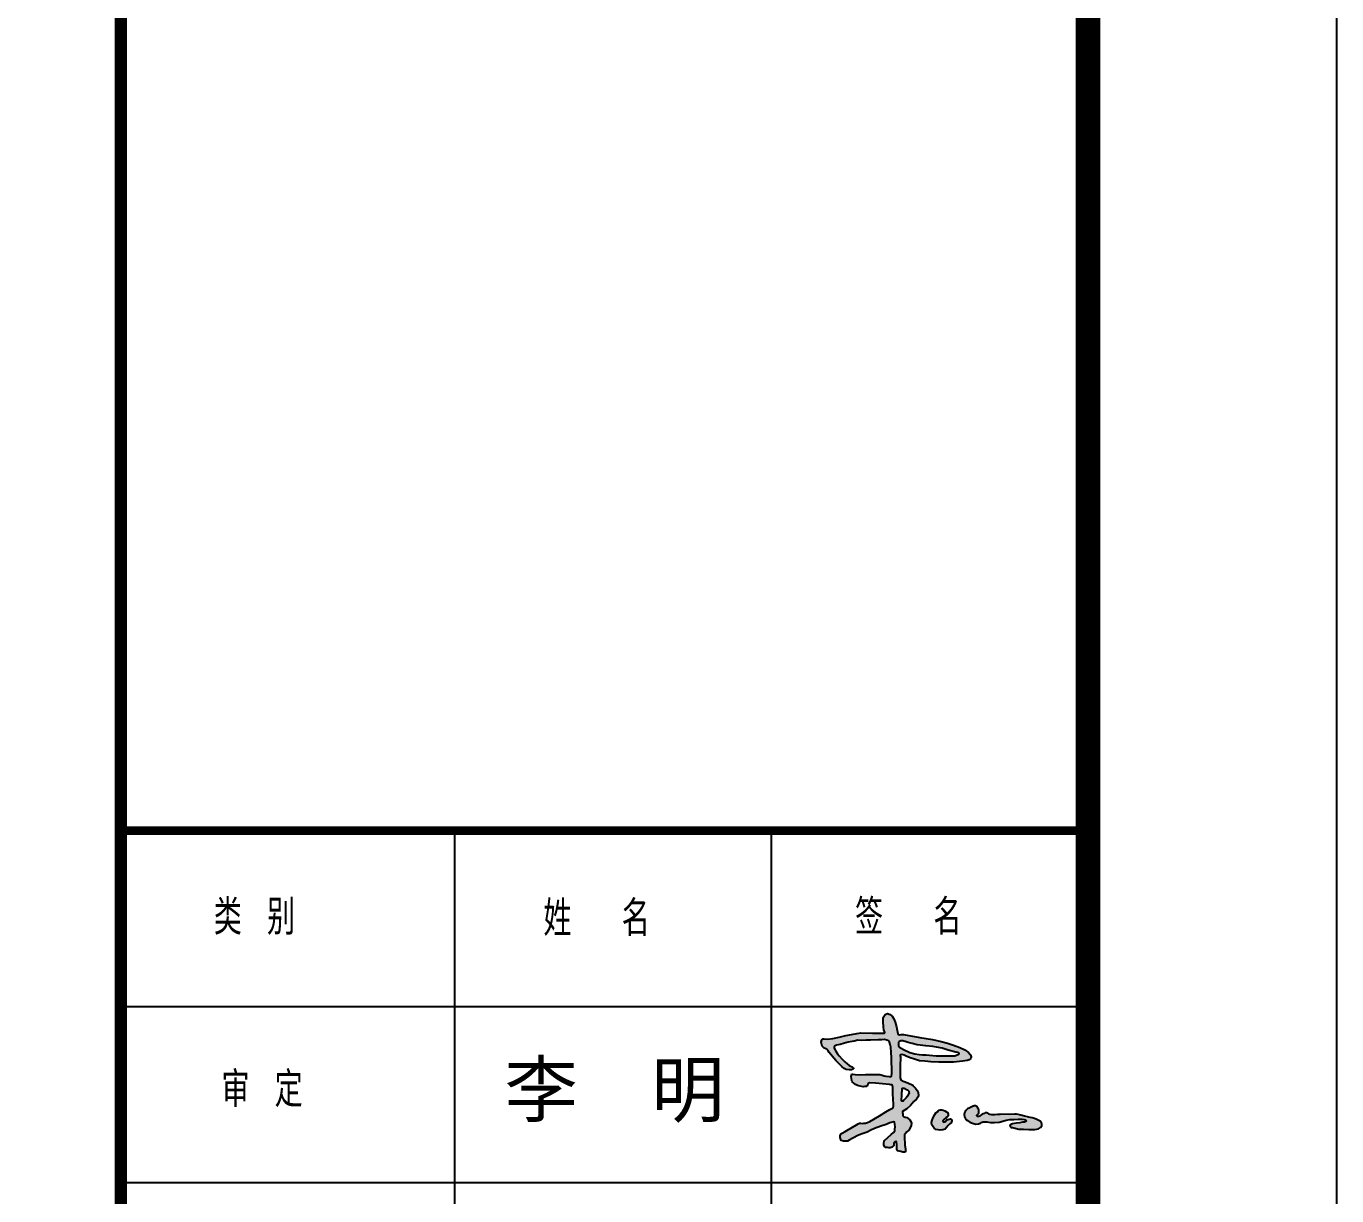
# Model space of a CAD drawing. Extents: x -21908402 to 2004492, y 83987 to 5079726.
# Drawn here: x 1892588 to 1900492, y 170960 to 178015 of the extents above; entities that cross this region are included whole.
import ezdxf

# ---------------------------------------------------------------- set-up
doc = ezdxf.new("R2010")
doc.units = 0
doc.header["$LTSCALE"] = 1000
doc.layers.get('0').update_dxf_attribs({"linetype": 'CONTINUOUS'})
for name, color, linetype in [('PP-PM-TK', 7, 'CONTINUOUS'), ('PUB_TEXT', 7, 'CONTINUOUS'), ('PUB_TITLE', 4, 'CONTINUOUS'), ('签名', 255, 'CONTINUOUS')]:
    doc.layers.add(name, color=color, linetype=linetype)
doc.styles.add('-黑体', font='simhei.ttf', dxfattribs={"width": 0.8})
doc.styles.add('TQ', font='txt.shx', dxfattribs={"width": 0.8, "bigfont": 'hztxt.shx'})

# ---------------------------------------------------------------- blocks, each defined once
blk = doc.blocks.new('TK')
h = blk.add_hatch(color=7)
h.paths.add_polyline_path([(1747238.5, 365304.1), (1747237.3, 365310.4), (1747238.3, 365314), (1747241.3, 365316.7), (1747248.2, 365318.3), (1747262.5, 365314.4), (1747273.7, 365308.3), (1747298, 365297.3), (1747323.9, 365289), (1747353.7, 365280.2), (1747386.2, 365277.5), (1747421.5, 365273.6), (1747471.6, 365270.9), (1747516.8, 365271.4), (1747558.2, 365272), (1747613.3, 365278.9), (1747641.7, 365281.5), (1747654.3, 365286.8), (1747663, 365295), (1747665.2, 365304.2), (1747662.6, 365316.4), (1747649.9, 365331.2), (1747627.3, 365346.4), (1747596.9, 365361.3), (1747559.8, 365374.3), (1747522.6, 365386.6), (1747485.4, 365395.9), (1747431.9, 365407.7), (1747355.5, 365421.5), (1747258.4, 365438.1), (1747243.4, 365438.8), (1747233.2, 365437.2), (1747227.4, 365439.1), (1747224.4, 365445.5), (1747221.3, 365454.7), (1747219.2, 365463.4), (1747214.4, 365486), (1747208.3, 365512.2), (1747200, 365532.7), (1747189.1, 365549.2), (1747176.4, 365558.8), (1747160.7, 365564.9), (1747146.4, 365560.1), (1747135.9, 365541.4), (1747134.6, 365516.5), (1747136, 365484), (1747139.4, 365466.1), (1747146, 365451), (1747142.4, 365446.1), (1747106.1, 365447), (1747069.8, 365447.5), (1747000.1, 365448.4), (1746975.6, 365445), (1746943.7, 365438.6), (1746909.9, 365432.8), (1746869.7, 365423), (1746831.4, 365415.1), (1746801, 365409.7), (1746779.9, 365412.7), (1746773.6, 365412.7), (1746764.3, 365407.3), (1746761.3, 365392.6), (1746767.3, 365369.4), (1746780, 365357.2), (1746794.7, 365350.8), (1746802.1, 365344.9), (1746809.4, 365331.2), (1746827.6, 365307.2), (1746849.6, 365282.2), (1746886.6, 365245.5), (1746899.4, 365233.9), (1746911.8, 365228.1), (1746929.6, 365226.5), (1746943.6, 365226.5), (1746955.6, 365231.6), (1746955.4, 365233.2), (1746955.2, 365234.3), (1746954.3, 365237.3), (1746952.4, 365240.7), (1746948, 365243.6), (1746938.8, 365247), (1746930.8, 365251.8), (1746917.1, 365260.9), (1746902.9, 365273.2), (1746888.2, 365289.8), (1746870.5, 365310.4), (1746859.7, 365322.6), (1746849.1, 365337.9), (1746842.2, 365351.5), (1746839.2, 365358.9), (1746839.2, 365364.9), (1746841.6, 365368.5), (1746854.3, 365375.1), (1746875.2, 365378.9), (1746901.7, 365386.6), (1746924.8, 365391.6), (1746959.6, 365397.7), (1746982.2, 365403.7), (1747006.6, 365402.6), (1747033, 365404.2), (1747058.9, 365404.8), (1747104.1, 365406.4), (1747126.2, 365407.5), (1747142.7, 365408.6), (1747157.6, 365405.3), (1747167.5, 365400.4), (1747173.6, 365391.6), (1747178, 365378.9), (1747181.3, 365362.4), (1747184, 365329.3), (1747186.2, 365299.6), (1747186.5, 365204.9), (1747186.2, 365187.5), (1747182.2, 365184.4), (1747170.9, 365185.9), (1747151.5, 365187.2), (1747140.5, 365188.7), (1747128.6, 365193), (1747123.6, 365196), (1747115, 365197.2), (1747068.7, 365197.2), (1747027.9, 365196.6), (1746990.5, 365196.3), (1746966.6, 365198.1), (1746951.8, 365199.6), (1746946, 365199), (1746943, 365195.9), (1746942.6, 365185.2), (1746943, 365173), (1746946, 365161.3), (1746948.8, 365153.7), (1746957.7, 365144.5), (1746967.2, 365136.8), (1746980.4, 365131.9), (1746995.7, 365126.4), (1747014.1, 365123.7), (1747023.1, 365124.4), (1747030.8, 365125.1), (1747035.1, 365126.1), (1747038.3, 365129.7), (1747040.5, 365135.8), (1747042, 365140.1), (1747044.1, 365143.2), (1747051.9, 365147.2), (1747088.6, 365145.2), (1747173.7, 365136.5), (1747181.3, 365135.9), (1747187.1, 365134.4), (1747192.1, 365130), (1747193.5, 365121.1), (1747194, 365080.9), (1747197, 365017.3), (1747196.8, 365007.8), (1747195.9, 364999.6), (1747191.5, 364994.9), (1747175.8, 364986.2), (1747150.1, 364972.3), (1747112.2, 364948.8), (1747053.6, 364914.2), (1747040.4, 364908.3), (1747029.3, 364903.5), (1747019.1, 364903.2), (1747007.8, 364902.8), (1746998.6, 364903.7), (1746992.5, 364903), (1746985.2, 364900.8), (1746905, 364853.9), (1746888.1, 364844.6), (1746879.1, 364837.8), (1746874.7, 364828.3), (1746874.7, 364817.6), (1746879.1, 364804.8), (1746882.4, 364798.6), (1746896, 364795.3), (1746912.4, 364794.7), (1746919.2, 364795.8), (1746930.5, 364800.6), (1746951.4, 364814.4), (1746985.7, 364832.1), (1747014.5, 364841.7), (1747039.4, 364850.4), (1747060.7, 364861.3), (1747083.4, 364871.3), (1747120.5, 364885.2), (1747153.7, 364896.5), (1747174.2, 364906.1), (1747183.7, 364908.3), (1747196.4, 364911.7), (1747203.8, 364909.6), (1747205.1, 364898.7), (1747207.3, 364882.1), (1747206, 364867.3), (1747204.7, 364857.7), (1747197.7, 364848.6), (1747184.2, 364835.1), (1747163.3, 364818.1), (1747143.1, 364800.3), (1747140.4, 364795.4), (1747139.4, 364783.5), (1747138, 364774.1), (1747143.6, 364763.4), (1747151.6, 364758.1), (1747161.3, 364756.2), (1747169.5, 364754.9), (1747176.8, 364755.9), (1747183.1, 364756.6), (1747189.6, 364759.1), (1747193.5, 364763.7), (1747196.7, 364767.1), (1747199.1, 364774.1), (1747199.1, 364778.2), (1747199.8, 364782.8), (1747201.3, 364786.9), (1747205.4, 364790.6), (1747207.3, 364791.8), (1747210.7, 364792.7), (1747214.6, 364790.8), (1747215.8, 364785.7), (1747217.3, 364776), (1747217.4, 364764.8), (1747217.8, 364749.3), (1747217.8, 364742.4), (1747221.6, 364736.9), (1747231.2, 364734.1), (1747241.9, 364732.8), (1747253.7, 364729.3), (1747263, 364728.3), (1747270, 364731.6), (1747270, 364748.3), (1747266.6, 364771.9), (1747264.2, 364823.6), (1747263.8, 364833.3), (1747269.2, 364842.2), (1747277.7, 364851.1), (1747289.4, 364861.1), (1747299.5, 364879.8), (1747304.5, 364890.7), (1747305.3, 364903.8), (1747302.2, 364914.3), (1747295.6, 364924.4), (1747286.1, 364933.1), (1747277.2, 364938.9), (1747268, 364940.7), (1747257.3, 364944.1), (1747254.2, 364948.4), (1747253, 364959.1), (1747252, 364968.6), (1747251.6, 364975), (1747277, 364990.5), (1747299.3, 365010.3), (1747320.6, 365035), (1747336.1, 365049.7), (1747343.9, 365060.9), (1747347.4, 365071.4), (1747346.6, 365088.2), (1747339.6, 365101.7), (1747329.9, 365114.5), (1747320.6, 365125.4), (1747313.7, 365132.7), (1747283.4, 365146.3), (1747255.4, 365158.1), (1747241.9, 365165.9), (1747238.2, 365177.6), (1747237, 365191.9), (1747238.4, 365245.9)])
h.paths.add_polyline_path([(1747256.6, 365349.1), (1747244.4, 365355.9), (1747236.2, 365360), (1747230.4, 365364.2), (1747227.5, 365369.2), (1747227, 365376.5), (1747226.7, 365391), (1747228.3, 365392.9), (1747229.6, 365395.2), (1747232.4, 365397.4), (1747236.6, 365398.7), (1747240.7, 365399.6), (1747247.9, 365399.9), (1747253.5, 365399.8), (1747260.3, 365398.7), (1747267.7, 365396.4), (1747285.4, 365391), (1747309.4, 365384.1), (1747340.8, 365377.3), (1747392, 365370.8), (1747435, 365366.4), (1747455.9, 365363.1), (1747491.2, 365355.9), (1747527.5, 365344.4), (1747572.6, 365332.9), (1747583.4, 365330.9), (1747589, 365329.2), (1747591.8, 365327.5), (1747592.4, 365324.7), (1747592.6, 365322.3), (1747589.4, 365318.2), (1747581.5, 365315.9), (1747566.2, 365310.2), (1747545.2, 365309.9), (1747515.5, 365310.6), (1747487, 365310.6), (1747454.8, 365309.9), (1747393.3, 365316.8), (1747371.6, 365316.8), (1747353, 365318), (1747325.7, 365323), (1747296.6, 365330.4)], flags=16)
h.paths.add_polyline_path([(1747253.6, 365115.2), (1747257, 365115.7), (1747261.9, 365115.2), (1747276.4, 365107), (1747282.2, 365104.6), (1747286.1, 365101.5), (1747289.2, 365097.6), (1747290.7, 365092.7), (1747291.4, 365085.2), (1747289.7, 365079.9), (1747286.6, 365074.3), (1747281, 365067.1), (1747273.2, 365056.9), (1747265.7, 365049.4), (1747258.9, 365042.6), (1747254.8, 365037.5), (1747251.9, 365035.8), (1747248.7, 365035.9), (1747247.1, 365036.9), (1747245.7, 365039.6), (1747245.6, 365045.4), (1747247.2, 365069.8), (1747247.8, 365084.3), (1747248.5, 365090.7), (1747249.2, 365095.3), (1747249.2, 365105), (1747249.8, 365111.8), (1747250.9, 365114.2)], flags=16)
h = blk.add_hatch(color=7)
h.paths.add_polyline_path([(1747537.2, 364899.8), (1747544.8, 364905.5), (1747547.6, 364911.5), (1747549.2, 364918.9), (1747548.7, 364923.5), (1747545.4, 364927.3), (1747541, 364929.2), (1747533.7, 364928.4), (1747526, 364926.5), (1747519.2, 364925.4), (1747514.6, 364920.5), (1747510.2, 364914.8), (1747504.5, 364911.8), (1747499.6, 364910.7), (1747496.3, 364912.3), (1747495.2, 364916.4), (1747497.4, 364921.3), (1747501.5, 364926.8), (1747515.1, 364938), (1747522.5, 364942.1), (1747527.2, 364949.1), (1747527, 364958.1), (1747525.9, 364964), (1747524, 364967.8), (1747516.4, 364973.2), (1747507.6, 364977.5), (1747497.5, 364981.8), (1747489, 364985.3), (1747479.3, 364985.3), (1747473.1, 364982.4), (1747467.4, 364978), (1747461.7, 364972.9), (1747453.5, 364966), (1747445.9, 364956.2), (1747435.8, 364938.3), (1747430.6, 364922.1), (1747427.3, 364907.9), (1747428.9, 364894), (1747435.5, 364881), (1747442, 364872.8), (1747452.1, 364866.2), (1747466.3, 364863.2), (1747478.6, 364861.6), (1747494.7, 364863.5), (1747508.3, 364868.2), (1747517.3, 364876.9), (1747526.3, 364889.1)])
h.paths.add_polyline_path([(1748047.3, 364932.6), (1748033.3, 364935.3), (1748020.5, 364938.4), (1748006.2, 364943.1), (1747987.6, 364945.8), (1747965.9, 364951.2), (1747948.8, 364956.2), (1747938.3, 364957.8), (1747928.3, 364957.8), (1747840.9, 364955.7), (1747825.4, 364955.7), (1747807.9, 364954.6), (1747789.4, 364954.3), (1747778.2, 364956.8), (1747772.7, 364959), (1747768.1, 364963.1), (1747761, 364966.3), (1747750.3, 364966.6), (1747745.4, 364962.8), (1747738.3, 364959.8), (1747730.7, 364956.8), (1747724.7, 364951.6), (1747718.5, 364946.2), (1747712.6, 364944.3), (1747708.2, 364944.9), (1747702.9, 364944.7), (1747700.2, 364948.2), (1747699.9, 364952), (1747702.1, 364955), (1747705.9, 364957.3), (1747708.6, 364959.7), (1747712.4, 364966.2), (1747712.9, 364972.6), (1747712.6, 364977.4), (1747711.7, 364984.6), (1747709.5, 364989.3), (1747706.1, 364994.8), (1747703.7, 364999.4), (1747699.4, 365003.6), (1747695.5, 365006.2), (1747691.1, 365007.7), (1747684.9, 365008.8), (1747682.4, 365007.9), (1747680, 365006.6), (1747677.1, 365005.7), (1747658.5, 364997.1), (1747644.5, 364990.2), (1747634.4, 364980.9), (1747628.6, 364974.3), (1747625.1, 364966.2), (1747623.6, 364956.5), (1747626.3, 364942.2), (1747634, 364926.3), (1747642.6, 364919.3), (1747656.9, 364910), (1747674, 364903.8), (1747694.1, 364898.4), (1747710.4, 364899.2), (1747721.3, 364903.4), (1747728.6, 364908.8), (1747735.6, 364912.3), (1747741.8, 364912.3), (1747760.8, 364911.6), (1747781.5, 364907.7), (1747807.2, 364907.2), (1747834.1, 364909.1), (1747855.8, 364915.9), (1747876.3, 364922.7), (1747899.2, 364925.8), (1747923.4, 364927), (1747948.2, 364927.6), (1747974.2, 364928.1), (1747986.2, 364926.5), (1747993.8, 364924.1), (1747996.9, 364921), (1747995.4, 364913.7), (1747987.6, 364910.5), (1747975.1, 364909), (1747958.3, 364906.6), (1747938.2, 364904.2), (1747914.7, 364900.5), (1747908.4, 364898.4), (1747904.5, 364896.2), (1747899.8, 364892.2), (1747900.2, 364887.8), (1747901.7, 364884.6), (1747905, 364880.7), (1747909.3, 364877.9), (1747915.7, 364877.2), (1747952.8, 364868.1), (1747960.4, 364867.2), (1747981, 364867.6), (1748013.9, 364866.4), (1748048.8, 364866.4), (1748070.9, 364870.3), (1748084.1, 364877.6), (1748091.8, 364888.1), (1748092.6, 364897.4), (1748090.7, 364905.5), (1748081.4, 364915.2), (1748073.2, 364919.8), (1748062.4, 364926)])
for points in [[(1746955.6, 365231.6), (1746943.6, 365226.5), (1746929.6, 365226.5), (1746911.8, 365228.1), (1746899.4, 365233.9), (1746886.6, 365245.5), (1746849.6, 365282.2), (1746827.6, 365307.2), (1746809.4, 365331.2), (1746802.1, 365344.9), (1746794.7, 365350.8), (1746780, 365357.2), (1746767.3, 365369.4), (1746761.3, 365392.6), (1746764.3, 365407.3), (1746773.6, 365412.7), (1746779.9, 365412.7), (1746801, 365409.7), (1746831.4, 365415.1), (1746869.7, 365423), (1746909.9, 365432.8), (1746943.7, 365438.6), (1746975.6, 365445), (1747000.1, 365448.4), (1747069.8, 365447.5), (1747106.1, 365447), (1747142.4, 365446.1), (1747146, 365451), (1747139.4, 365466.1), (1747136, 365484), (1747134.6, 365516.5), (1747135.9, 365541.4), (1747146.4, 365560.1), (1747160.7, 365564.9), (1747176.4, 365558.8), (1747189.1, 365549.2), (1747200, 365532.7), (1747208.3, 365512.2), (1747214.4, 365486), (1747219.2, 365463.4), (1747221.3, 365454.7), (1747224.4, 365445.5), (1747227.4, 365439.1), (1747233.2, 365437.2), (1747243.4, 365438.8), (1747258.4, 365438.1), (1747355.5, 365421.5), (1747431.9, 365407.7), (1747485.4, 365395.9), (1747522.6, 365386.6), (1747559.8, 365374.3), (1747596.9, 365361.3), (1747627.3, 365346.4), (1747649.9, 365331.2), (1747662.6, 365316.4), (1747665.2, 365304.2), (1747663, 365295), (1747654.3, 365286.8), (1747641.7, 365281.5), (1747613.3, 365278.9), (1747558.2, 365272), (1747516.8, 365271.4), (1747471.6, 365270.9), (1747421.5, 365273.6), (1747386.2, 365277.5), (1747353.7, 365280.2), (1747323.9, 365289), (1747298, 365297.3), (1747273.7, 365308.3), (1747262.5, 365314.4), (1747248.2, 365318.3), (1747241.3, 365316.7), (1747238.3, 365314), (1747237.3, 365310.4), (1747238.5, 365304.1), (1747238.4, 365245.9), (1747237, 365191.9), (1747238.2, 365177.6), (1747241.9, 365165.9), (1747255.4, 365158.1), (1747283.4, 365146.3), (1747313.7, 365132.7), (1747320.6, 365125.4), (1747329.9, 365114.5), (1747339.6, 365101.7), (1747346.6, 365088.2), (1747347.4, 365071.4), (1747343.9, 365060.9), (1747336.1, 365049.7), (1747320.6, 365035), (1747299.3, 365010.3), (1747277, 364990.5), (1747251.6, 364975), (1747252, 364968.6), (1747253, 364959.1), (1747254.2, 364948.4), (1747257.3, 364944.1), (1747268, 364940.7), (1747277.2, 364938.9), (1747286.1, 364933.1), (1747295.6, 364924.4), (1747302.2, 364914.3), (1747305.3, 364903.8), (1747304.5, 364890.7), (1747299.5, 364879.8), (1747289.4, 364861.1), (1747277.7, 364851.1), (1747269.2, 364842.2), (1747263.8, 364833.3), (1747264.2, 364823.6), (1747266.6, 364771.9), (1747270, 364748.3), (1747270, 364731.6), (1747263, 364728.3), (1747253.7, 364729.3), (1747241.9, 364732.8), (1747231.2, 364734.1), (1747221.6, 364736.9), (1747217.8, 364742.4), (1747217.8, 364749.3), (1747217.4, 364764.8), (1747217.3, 364776), (1747215.8, 364785.7), (1747214.6, 364790.8), (1747210.7, 364792.7), (1747207.3, 364791.8), (1747205.4, 364790.6), (1747201.3, 364786.9), (1747199.8, 364782.8), (1747199.1, 364778.2), (1747199.1, 364774.1), (1747196.7, 364767.1), (1747193.5, 364763.7), (1747189.6, 364759.1), (1747183.1, 364756.6), (1747176.8, 364755.9), (1747169.5, 364754.9), (1747161.3, 364756.2), (1747151.6, 364758.1), (1747143.6, 364763.4), (1747138, 364774.1), (1747139.4, 364783.5), (1747140.4, 364795.4), (1747143.1, 364800.3), (1747163.3, 364818.1), (1747184.2, 364835.1), (1747197.7, 364848.6), (1747204.7, 364857.7), (1747206, 364867.3), (1747207.3, 364882.1), (1747205.1, 364898.7), (1747203.8, 364909.6), (1747196.4, 364911.7), (1747183.7, 364908.3), (1747174.2, 364906.1), (1747153.7, 364896.5), (1747120.5, 364885.2), (1747083.4, 364871.3), (1747060.7, 364861.3), (1747039.4, 364850.4), (1747014.5, 364841.7), (1746985.7, 364832.1), (1746951.4, 364814.4), (1746930.5, 364800.6), (1746919.2, 364795.8), (1746912.4, 364794.7), (1746896, 364795.3), (1746882.4, 364798.6), (1746879.1, 364804.8), (1746874.7, 364817.6), (1746874.7, 364828.3), (1746879.1, 364837.8), (1746888.1, 364844.6), (1746905, 364853.9), (1746985.2, 364900.8), (1746992.5, 364903), (1746998.6, 364903.7), (1747007.8, 364902.8), (1747019.1, 364903.2), (1747029.3, 364903.5), (1747040.4, 364908.3), (1747053.6, 364914.2), (1747112.2, 364948.8), (1747150.1, 364972.3), (1747175.8, 364986.2), (1747191.5, 364994.9), (1747195.9, 364999.6), (1747196.8, 365007.8), (1747197, 365017.3), (1747194, 365080.9), (1747193.5, 365121.1), (1747192.1, 365130), (1747187.1, 365134.4), (1747181.3, 365135.9), (1747173.7, 365136.5), (1747088.6, 365145.2), (1747051.9, 365147.2), (1747044.1, 365143.2), (1747042, 365140.1), (1747040.5, 365135.8), (1747038.3, 365129.7), (1747035.1, 365126.1), (1747030.8, 365125.1), (1747023.1, 365124.4), (1747014.1, 365123.7), (1746995.7, 365126.4), (1746980.4, 365131.9), (1746967.2, 365136.8), (1746957.7, 365144.5), (1746948.8, 365153.7), (1746946, 365161.3), (1746943, 365173), (1746942.6, 365185.2), (1746943, 365195.9), (1746946, 365199), (1746951.8, 365199.6), (1746966.6, 365198.1), (1746990.5, 365196.3), (1747027.9, 365196.6), (1747068.7, 365197.2), (1747115, 365197.2), (1747123.6, 365196), (1747128.6, 365193), (1747140.5, 365188.7), (1747151.5, 365187.2), (1747170.9, 365185.9), (1747182.2, 365184.4), (1747186.2, 365187.5), (1747186.5, 365204.9), (1747186.2, 365299.6), (1747184, 365329.3), (1747181.3, 365362.4), (1747178, 365378.9), (1747173.6, 365391.6), (1747167.5, 365400.4), (1747157.6, 365405.3), (1747142.7, 365408.6), (1747126.2, 365407.5), (1747104.1, 365406.4), (1747058.9, 365404.8), (1747033, 365404.2), (1747006.6, 365402.6), (1746982.2, 365403.7), (1746959.6, 365397.7), (1746924.8, 365391.6), (1746901.7, 365386.6), (1746875.2, 365378.9), (1746854.3, 365375.1), (1746841.6, 365368.5), (1746839.2, 365364.9), (1746839.2, 365358.9), (1746842.2, 365351.5), (1746849.1, 365337.9), (1746859.7, 365322.6), (1746870.5, 365310.4), (1746888.2, 365289.8), (1746902.9, 365273.2), (1746917.1, 365260.9), (1746930.8, 365251.8), (1746938.8, 365247), (1746948, 365243.6), (1746952.4, 365240.7), (1746954.3, 365237.3), (1746955.2, 365234.3), (1746955.4, 365233.2)], [(1747226.7, 365391), (1747227, 365376.5), (1747227.5, 365369.2), (1747230.4, 365364.2), (1747236.2, 365360), (1747244.4, 365355.9), (1747256.6, 365349.1), (1747296.6, 365330.4), (1747325.7, 365323), (1747353, 365318), (1747371.6, 365316.8), (1747393.3, 365316.8), (1747454.8, 365309.9), (1747487, 365310.6), (1747515.5, 365310.6), (1747545.2, 365309.9), (1747566.2, 365310.2), (1747581.5, 365315.9), (1747589.4, 365318.2), (1747592.6, 365322.3), (1747592.4, 365324.7), (1747591.8, 365327.5), (1747589, 365329.2), (1747583.4, 365330.9), (1747572.6, 365332.9), (1747527.5, 365344.4), (1747491.2, 365355.9), (1747455.9, 365363.1), (1747435, 365366.4), (1747392, 365370.8), (1747340.8, 365377.3), (1747309.4, 365384.1), (1747285.4, 365391), (1747267.7, 365396.4), (1747260.3, 365398.7), (1747253.5, 365399.8), (1747247.9, 365399.9), (1747240.7, 365399.6), (1747236.6, 365398.7), (1747232.4, 365397.4), (1747229.6, 365395.2), (1747228.3, 365392.9)], [(1747249.2, 365095.3), (1747249.2, 365105), (1747249.8, 365111.8), (1747250.9, 365114.2), (1747253.6, 365115.2), (1747257, 365115.7), (1747261.9, 365115.2), (1747276.4, 365107), (1747282.2, 365104.6), (1747286.1, 365101.5), (1747289.2, 365097.6), (1747290.7, 365092.7), (1747291.4, 365085.2), (1747289.7, 365079.9), (1747286.6, 365074.3), (1747281, 365067.1), (1747273.2, 365056.9), (1747265.7, 365049.4), (1747258.9, 365042.6), (1747254.8, 365037.5), (1747251.9, 365035.8), (1747248.7, 365035.9), (1747247.1, 365036.9), (1747245.7, 365039.6), (1747245.6, 365045.4), (1747247.2, 365069.8), (1747247.8, 365084.3), (1747248.5, 365090.7)], [(1747677.1, 365005.7), (1747658.5, 364997.1), (1747644.5, 364990.2), (1747634.4, 364980.9), (1747628.6, 364974.3), (1747625.1, 364966.2), (1747623.6, 364956.5), (1747626.3, 364942.2), (1747634, 364926.3), (1747642.6, 364919.3), (1747656.9, 364910), (1747674, 364903.8), (1747694.1, 364898.4), (1747710.4, 364899.2), (1747721.3, 364903.4), (1747728.6, 364908.8), (1747735.6, 364912.3), (1747741.8, 364912.3), (1747760.8, 364911.6), (1747781.5, 364907.7), (1747807.2, 364907.2), (1747834.1, 364909.1), (1747855.8, 364915.9), (1747876.3, 364922.7), (1747899.2, 364925.8), (1747923.4, 364927), (1747948.2, 364927.6), (1747974.2, 364928.1), (1747986.2, 364926.5), (1747993.8, 364924.1), (1747996.9, 364921), (1747995.4, 364913.7), (1747987.6, 364910.5), (1747975.1, 364909), (1747958.3, 364906.6), (1747938.2, 364904.2), (1747914.7, 364900.5), (1747908.4, 364898.4), (1747904.5, 364896.2), (1747899.8, 364892.2), (1747900.2, 364887.8), (1747901.7, 364884.6), (1747905, 364880.7), (1747909.3, 364877.9), (1747915.7, 364877.2), (1747952.8, 364868.1), (1747960.4, 364867.2), (1747981, 364867.6), (1748013.9, 364866.4), (1748048.8, 364866.4), (1748070.9, 364870.3), (1748084.1, 364877.6), (1748091.8, 364888.1), (1748092.6, 364897.4), (1748090.7, 364905.5), (1748081.4, 364915.2), (1748073.2, 364919.8), (1748062.4, 364926), (1748047.3, 364932.6), (1748033.3, 364935.3), (1748020.5, 364938.4), (1748006.2, 364943.1), (1747987.6, 364945.8), (1747965.9, 364951.2), (1747948.8, 364956.2), (1747938.3, 364957.8), (1747928.3, 364957.8), (1747840.9, 364955.7), (1747825.4, 364955.7), (1747807.9, 364954.6), (1747789.4, 364954.3), (1747778.2, 364956.8), (1747772.7, 364959), (1747768.1, 364963.1), (1747761, 364966.3), (1747750.3, 364966.6), (1747745.4, 364962.8), (1747738.3, 364959.8), (1747730.7, 364956.8), (1747724.7, 364951.6), (1747718.5, 364946.2), (1747712.6, 364944.3), (1747708.2, 364944.9), (1747702.9, 364944.7), (1747700.2, 364948.2), (1747699.9, 364952), (1747702.1, 364955), (1747705.9, 364957.3), (1747708.6, 364959.7), (1747712.4, 364966.2), (1747712.9, 364972.6), (1747712.6, 364977.4), (1747711.7, 364984.6), (1747709.5, 364989.3), (1747706.1, 364994.8), (1747703.7, 364999.4), (1747699.4, 365003.6), (1747695.5, 365006.2), (1747691.1, 365007.7), (1747684.9, 365008.8), (1747682.4, 365007.9), (1747680, 365006.6)], [(1747473.1, 364982.4), (1747479.3, 364985.3), (1747489, 364985.3), (1747497.5, 364981.8), (1747507.6, 364977.5), (1747516.4, 364973.2), (1747524, 364967.8), (1747525.9, 364964), (1747527, 364958.1), (1747527.2, 364949.1), (1747522.5, 364942.1), (1747515.1, 364938), (1747501.5, 364926.8), (1747497.4, 364921.3), (1747495.2, 364916.4), (1747496.3, 364912.3), (1747499.6, 364910.7), (1747504.5, 364911.8), (1747510.2, 364914.8), (1747514.6, 364920.5), (1747519.2, 364925.4), (1747526, 364926.5), (1747533.7, 364928.4), (1747541, 364929.2), (1747545.4, 364927.3), (1747548.7, 364923.5), (1747549.2, 364918.9), (1747547.6, 364911.5), (1747544.8, 364905.5), (1747537.2, 364899.8), (1747526.3, 364889.1), (1747517.3, 364876.9), (1747508.3, 364868.2), (1747494.7, 364863.5), (1747478.6, 364861.6), (1747466.3, 364863.2), (1747452.1, 364866.2), (1747442, 364872.8), (1747435.5, 364881), (1747428.9, 364894), (1747427.3, 364907.9), (1747430.6, 364922.1), (1747435.8, 364938.3), (1747445.9, 364956.2), (1747453.5, 364966), (1747461.7, 364972.9), (1747467.4, 364978)]]:
    blk.add_lwpolyline(points, close=True)
at = {"layer": 'PP-PM-TK', "color": 4, "const_width": 74.2}
blk.add_lwpolyline([(1742537.1, 401992.7), (1742537.1, 341992.7)], dxfattribs=at)
at = {"layer": 'PUB_TITLE', "color": 4}
for p, q in [((1744552.2, 359243.1), (1744552.2, 366667.7)), ((1746461.4, 359243.1), (1746461.4, 366667.7)), ((1742537.1, 365607), (1748370.6, 365607)), ((1742537.1, 364546.4), (1748370.6, 364546.4))]:
    blk.add_line(p, q, dxfattribs=at)
at = {"layer": 'PUB_TITLE', "color": 4, "const_width": 53}
blk.add_lwpolyline([(1742537.1, 366667.7), (1748370.6, 366667.7)], dxfattribs=at)
at = {"layer": 'PUB_TEXT', "color": 2, "char_height": 212.13, "width": 1781.712, "attachment_point": 1, "style": 'TQ'}
for s, insert in [('类 别', (1743097.8, 366253)), ('姓  名', (1745085.7, 366245.1)), ('签  名', (1746965.3, 366253.7)), ('审 定', (1743144.1, 365213.2))]:
    blk.add_mtext(s, dxfattribs=dict(at, insert=insert))
at = {"layer": '签名', "linetype": 'CONTINUOUS', "style": '-黑体'}
blk.add_text('李  明', height=324.56, dxfattribs=at).set_placement((1744851.2, 364944.7))

msp = doc.modelspace()

# ---------------------------------------------------------------- linework, layer by layer
at = {"layer": 'PUB_TITLE'}
msp.add_lwpolyline([(1811391.5, 146987.2), (1900491.5, 146987.2), (1900491.5, 209987.2), (1811391.5, 209987.2)], close=True, dxfattribs=at)
at = {"layer": 'PUB_TITLE', "const_width": 150}
msp.add_lwpolyline([(1815141.5, 148487.2), (1898991.5, 148487.2), (1898991.5, 208487.2), (1815141.5, 208487.2)], close=True, dxfattribs=at)

# ---------------------------------------------------------------- block references
msp.add_blockref('TK', (150620.9, -193505.5))

doc.saveas('drawing.dxf')
